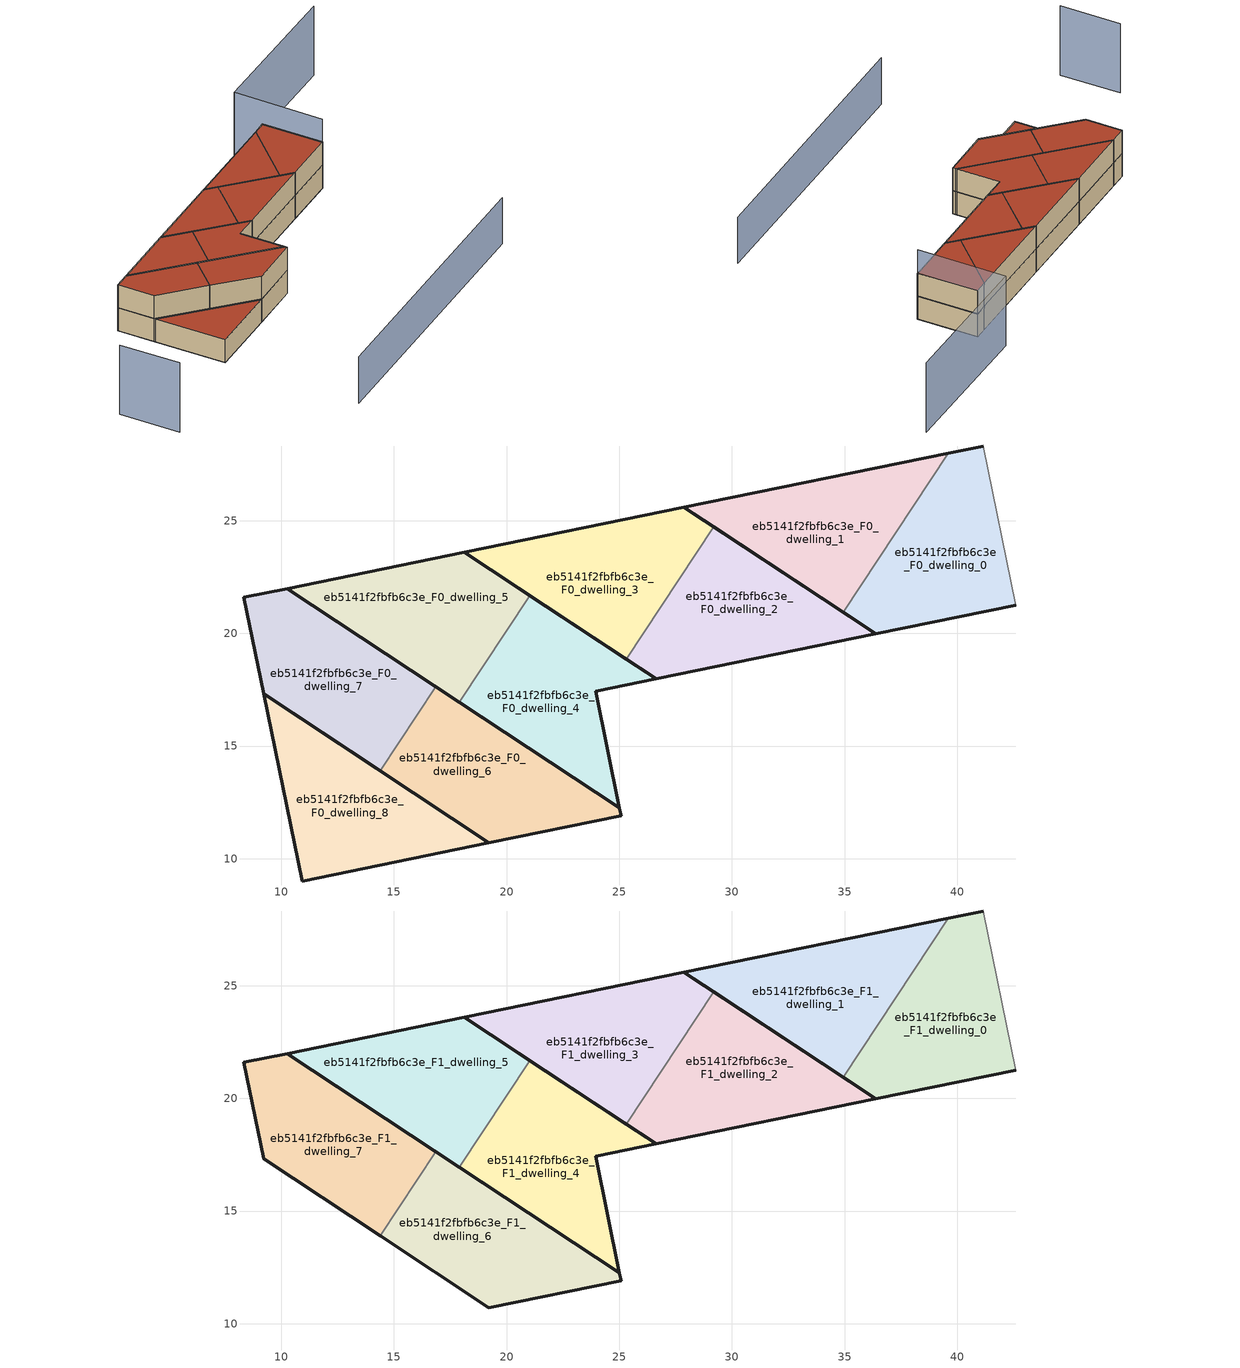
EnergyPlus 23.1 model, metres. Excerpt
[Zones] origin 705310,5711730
eb5141f2fbfb6c3e_F0_dwelling_0
 floor ground (EU_floor_Construction): 42.59,21.25 41.14,28.31 39.59,28 34.93,20.93 36.37,19.98 z0
 wall outside (EU_wall_Construction): 42.59,21.25 36.37,19.98 34.93,20.93 / 39.59,28 41.14,28.31 z0:3
 wall to eb5141f2fbfb6c3e_F0_dwelling_1 (EU_wall_Construction): 34.93,20.93 39.59,28 z0:3
 wall adiabatic (EU_wall_Construction): 41.14,28.31 42.59,21.25 z0:3
eb5141f2fbfb6c3e_F0_dwelling_1
 floor ground (EU_floor_Construction): 34.93,20.93 39.59,28 27.86,25.59 z0
 wall outside (EU_wall_Construction): 34.93,20.93 27.86,25.59 39.59,28 z0:3
eb5141f2fbfb6c3e_F0_dwelling_2
 floor ground (EU_floor_Construction): 36.37,19.98 29.18,24.72 25.31,18.85 26.63,17.98 z0
 wall outside (EU_wall_Construction): 29.18,24.72 36.37,19.98 26.63,17.98 25.31,18.85 z0:3
 wall to eb5141f2fbfb6c3e_F0_dwelling_3 (EU_wall_Construction): 25.31,18.85 29.18,24.72 z0:3
eb5141f2fbfb6c3e_F0_dwelling_3
 floor ground (EU_floor_Construction): 25.31,18.85 29.18,24.72 27.86,25.59 18.12,23.6 z0
 wall outside (EU_wall_Construction): 25.31,18.85 18.12,23.6 27.86,25.59 29.18,24.72 z0:3
eb5141f2fbfb6c3e_F0_dwelling_4
 floor ground (EU_floor_Construction): 25.01,12.26 23.95,17.42 26.63,17.98 21.03,21.67 17.91,16.94 z0
 wall outside (EU_wall_Construction): 21.03,21.67 26.63,17.98 23.95,17.42 25.01,12.26 17.91,16.94 z0:3
 wall to eb5141f2fbfb6c3e_F0_dwelling_5 (EU_wall_Construction): 17.91,16.94 21.03,21.67 z0:3
eb5141f2fbfb6c3e_F0_dwelling_5
 floor ground (EU_floor_Construction): 17.91,16.94 21.03,21.67 18.12,23.6 10.27,21.99 z0
 wall outside (EU_wall_Construction): 17.91,16.94 10.27,21.99 18.12,23.6 21.03,21.67 z0:3
eb5141f2fbfb6c3e_F0_dwelling_6
 floor ground (EU_floor_Construction): 25.08,11.91 25.01,12.26 16.86,17.64 14.39,13.9 19.22,10.71 z0
 wall outside (EU_wall_Construction): 16.86,17.64 25.01,12.26 25.08,11.91 19.22,10.71 14.39,13.9 z0:3
 wall to eb5141f2fbfb6c3e_F0_dwelling_7 (EU_wall_Construction): 14.39,13.9 16.86,17.64 z0:3
eb5141f2fbfb6c3e_F0_dwelling_7
 floor ground (EU_floor_Construction): 14.39,13.9 16.86,17.64 10.27,21.99 8.34,21.59 9.22,17.31 z0
 wall outside (EU_wall_Construction): 14.39,13.9 9.22,17.31 8.34,21.59 10.27,21.99 16.86,17.64 z0:3
eb5141f2fbfb6c3e_F0_dwelling_8
 floor ground (EU_floor_Construction): 19.22,10.71 9.22,17.31 10.93,9.01 z0
 wall outside (EU_wall_Construction): 19.22,10.71 10.93,9.01 9.22,17.31 19.22,10.71 z0:3
 roof outside (EU_roof_Construction): 19.22,10.71 10.93,9.01 9.22,17.31 z3
eb5141f2fbfb6c3e_F1_dwelling_0
 floor to eb5141f2fbfb6c3e_F0_dwelling_0 (EU_floor_Construction): 42.59,21.25 41.14,28.31 39.59,28 34.93,20.93 36.37,19.98 z3
 wall outside (EU_wall_Construction): 42.59,21.25 36.37,19.98 34.93,20.93 / 39.59,28 41.14,28.31 z3:6
 wall to eb5141f2fbfb6c3e_F1_dwelling_1 (EU_wall_Construction): 34.93,20.93 39.59,28 z3:6
 wall adiabatic (EU_wall_Construction): 41.14,28.31 42.59,21.25 z3:6
 roof outside (EU_roof_Construction): 41.14,28.31 42.59,21.25 36.37,19.98 34.93,20.93 39.59,28 z6
eb5141f2fbfb6c3e_F1_dwelling_1
 floor to eb5141f2fbfb6c3e_F0_dwelling_1 (EU_floor_Construction): 34.93,20.93 39.59,28 27.86,25.59 z3
 wall outside (EU_wall_Construction): 34.93,20.93 27.86,25.59 39.59,28 z3:6
 roof outside (EU_roof_Construction): 39.59,28 34.93,20.93 27.86,25.59 z6
eb5141f2fbfb6c3e_F1_dwelling_2
 floor to eb5141f2fbfb6c3e_F0_dwelling_2 (EU_floor_Construction): 36.37,19.98 29.18,24.72 25.31,18.85 26.63,17.98 z3
 wall outside (EU_wall_Construction): 29.18,24.72 36.37,19.98 26.63,17.98 25.31,18.85 z3:6
 wall to eb5141f2fbfb6c3e_F1_dwelling_3 (EU_wall_Construction): 25.31,18.85 29.18,24.72 z3:6
 roof outside (EU_roof_Construction): 36.37,19.98 26.63,17.98 25.31,18.85 29.18,24.72 z6
eb5141f2fbfb6c3e_F1_dwelling_3
 floor to eb5141f2fbfb6c3e_F0_dwelling_3 (EU_floor_Construction): 25.31,18.85 29.18,24.72 27.86,25.59 18.12,23.6 z3
 wall outside (EU_wall_Construction): 25.31,18.85 18.12,23.6 27.86,25.59 29.18,24.72 z3:6
 roof outside (EU_roof_Construction): 29.18,24.72 25.31,18.85 18.12,23.6 27.86,25.59 z6
eb5141f2fbfb6c3e_F1_dwelling_4
 floor to eb5141f2fbfb6c3e_F0_dwelling_4 (EU_floor_Construction): 25.01,12.26 23.95,17.42 26.63,17.98 21.03,21.67 17.91,16.94 z3
 wall outside (EU_wall_Construction): 21.03,21.67 26.63,17.98 23.95,17.42 25.01,12.26 17.91,16.94 z3:6
 wall to eb5141f2fbfb6c3e_F1_dwelling_5 (EU_wall_Construction): 17.91,16.94 21.03,21.67 z3:6
 roof outside (EU_roof_Construction): 26.63,17.98 23.95,17.42 25.01,12.26 17.91,16.94 21.03,21.67 z6
eb5141f2fbfb6c3e_F1_dwelling_5
 floor to eb5141f2fbfb6c3e_F0_dwelling_5 (EU_floor_Construction): 17.91,16.94 21.03,21.67 18.12,23.6 10.27,21.99 z3
 wall outside (EU_wall_Construction): 17.91,16.94 10.27,21.99 18.12,23.6 21.03,21.67 z3:6
 roof outside (EU_roof_Construction): 21.03,21.67 17.91,16.94 10.27,21.99 18.12,23.6 z6
eb5141f2fbfb6c3e_F1_dwelling_6
 floor to eb5141f2fbfb6c3e_F0_dwelling_6 (EU_floor_Construction): 25.08,11.91 25.01,12.26 16.86,17.64 14.39,13.9 19.22,10.71 z3
 wall outside (EU_wall_Construction): 16.86,17.64 25.01,12.26 25.08,11.91 19.22,10.71 14.39,13.9 z3:6
 wall to eb5141f2fbfb6c3e_F1_dwelling_7 (EU_wall_Construction): 14.39,13.9 16.86,17.64 z3:6
 roof outside (EU_roof_Construction): 25.01,12.26 25.08,11.91 19.22,10.71 14.39,13.9 16.86,17.64 z6
eb5141f2fbfb6c3e_F1_dwelling_7
 floor to eb5141f2fbfb6c3e_F0_dwelling_7 (EU_floor_Construction): 14.39,13.9 16.86,17.64 10.27,21.99 8.34,21.59 9.22,17.31 z3
 wall outside (EU_wall_Construction): 14.39,13.9 9.22,17.31 8.34,21.59 10.27,21.99 16.86,17.64 z3:6
 roof outside (EU_roof_Construction): 16.86,17.64 14.39,13.9 9.22,17.31 8.34,21.59 10.27,21.99 z6
shading: 14.07,-6.74 46.58,-0.1 z0:6; -3.53,11.75 -2.06,4.74 / 42.52,21.24 40.49,31.63 / 40.49,31.63 58.23,35.09 z0:9
[Building]
EU S2 Campaign: North Axis=0; Terrain=City; Solar Distribution=FullExterior
[Site:Location]
London: Latitude=51.5; Longitude=-0.5; Time Zone=0; Elevation=25
[SizingPeriod:WeatherFileDays]
AnnualSizingPeriod: Begin Month=1; Begin Day of Month=1; End Month=12; End Day of Month=31; Day of Week for Start Day=Monday; Use Weather File Daylight Saving Period=No; Use Weather File Rain and Snow Indicators=No
[MATERIAL]
EU_InternalMass_Material: Roughness=MediumRough; Thickness=0.1; Conductivity=1; Density=1800; Specific Heat=900; Thermal Absorptance=0.9; Solar Absorptance=0.7; Visible Absorptance=0.7
[MATERIAL:NOMASS] Roughness=MediumRough; Thermal Absorptance=0.9; Solar Absorptance=0.7; Visible Absorptance=0.7
Name | Thermal Resistance
EU_wall_NoMass | 1.04674
EU_roof_NoMass | 4.32442
EU_floor_NoMass | 2.04616
[CONSTRUCTION]
EU_wall_Construction: EU_wall_NoMass
EU_roof_Construction: EU_roof_NoMass
EU_floor_Construction: EU_floor_NoMass
EU_InternalMass_Construction: EU_InternalMass_Material
[ZONE] Type=1; Multiplier=1; Ceiling Height=autocalculate; Floor Area=autocalculate; Part of Total Floor Area=Yes
Name | Volume
eb5141f2fbfb6c3e_F0_dwelling_0; eb5141f2fbfb6c3e_F1_dwelling_0 | 107.59
eb5141f2fbfb6c3e_F0_dwelling_1; eb5141f2fbfb6c3e_F1_dwelling_1 | 107.581
eb5141f2fbfb6c3e_F0_dwelling_2; eb5141f2fbfb6c3e_F1_dwelling_2; eb5141f2fbfb6c3e_F0_dwelling_7; eb5141f2fbfb6c3e_F1_dwelling_7 | 107.586
eb5141f2fbfb6c3e_F0_dwelling_3; eb5141f2fbfb6c3e_F1_dwelling_3 | 107.607
eb5141f2fbfb6c3e_F0_dwelling_4; eb5141f2fbfb6c3e_F1_dwelling_4 | 107.594
eb5141f2fbfb6c3e_F0_dwelling_5; eb5141f2fbfb6c3e_F1_dwelling_5 | 107.588
eb5141f2fbfb6c3e_F0_dwelling_6; eb5141f2fbfb6c3e_F1_dwelling_6 | 107.583
eb5141f2fbfb6c3e_F0_dwelling_8 | 107.598
[INTERNALMASS] Construction=EU_InternalMass_Construction
Name | Zone or ZoneList | Surface Area
eb5141f2fbfb6c3e_F0_dwelling_0_EU_InternalMass | eb5141f2fbfb6c3e_F0_dwelling_0 | 35.8631
eb5141f2fbfb6c3e_F0_dwelling_1_EU_InternalMass | eb5141f2fbfb6c3e_F0_dwelling_1 | 35.8593
eb5141f2fbfb6c3e_F0_dwelling_2_EU_InternalMass | eb5141f2fbfb6c3e_F0_dwelling_2 | 35.8653
eb5141f2fbfb6c3e_F0_dwelling_3_EU_InternalMass | eb5141f2fbfb6c3e_F0_dwelling_3 | 35.8653
eb5141f2fbfb6c3e_F0_dwelling_4_EU_InternalMass | eb5141f2fbfb6c3e_F0_dwelling_4 | 35.864
eb5141f2fbfb6c3e_F0_dwelling_5_EU_InternalMass | eb5141f2fbfb6c3e_F0_dwelling_5 | 35.862
eb5141f2fbfb6c3e_F0_dwelling_6_EU_InternalMass | eb5141f2fbfb6c3e_F0_dwelling_6 | 35.8615
eb5141f2fbfb6c3e_F0_dwelling_7_EU_InternalMass | eb5141f2fbfb6c3e_F0_dwelling_7 | 35.8628
eb5141f2fbfb6c3e_F0_dwelling_8_EU_InternalMass | eb5141f2fbfb6c3e_F0_dwelling_8 | 35.866
eb5141f2fbfb6c3e_F1_dwelling_0_EU_InternalMass | eb5141f2fbfb6c3e_F1_dwelling_0 | 40.3428
eb5141f2fbfb6c3e_F1_dwelling_1_EU_InternalMass | eb5141f2fbfb6c3e_F1_dwelling_1 | 40.3449
eb5141f2fbfb6c3e_F1_dwelling_2_EU_InternalMass | eb5141f2fbfb6c3e_F1_dwelling_2 | 40.3441
eb5141f2fbfb6c3e_F1_dwelling_3_EU_InternalMass | eb5141f2fbfb6c3e_F1_dwelling_3 | 40.346
eb5141f2fbfb6c3e_F1_dwelling_4_EU_InternalMass | eb5141f2fbfb6c3e_F1_dwelling_4 | 40.349
eb5141f2fbfb6c3e_F1_dwelling_5_EU_InternalMass | eb5141f2fbfb6c3e_F1_dwelling_5 | 40.3446
eb5141f2fbfb6c3e_F1_dwelling_6_EU_InternalMass | eb5141f2fbfb6c3e_F1_dwelling_6 | 40.3525
eb5141f2fbfb6c3e_F1_dwelling_7_EU_InternalMass | eb5141f2fbfb6c3e_F1_dwelling_7 | 40.344
[OTHEREQUIPMENT] Fuel Type=Electricity; Design Level Calculation Method=Watts/Area; Power per Zone Floor Area=1; Fraction Latent=0; Fraction Radiant=0; Fraction Lost=0; Carbon Dioxide Generation Rate=0; EndUse Subcategory=EU_Step8_InternalGains
Name | Zone or ZoneList or Space or SpaceList | Schedule
EU_Step8_InternalGain_eb5141f2fbfb6c3e_F0_dwelling_0_f000 | eb5141f2fbfb6c3e_F0_dwelling_0 | EU_Step8_GainSchedule_eb5141f2fbfb6c3e_F0_dwelling_0_f000
EU_Step8_InternalGain_eb5141f2fbfb6c3e_F0_dwelling_1_f000 | eb5141f2fbfb6c3e_F0_dwelling_1 | EU_Step8_GainSchedule_eb5141f2fbfb6c3e_F0_dwelling_1_f000
EU_Step8_InternalGain_eb5141f2fbfb6c3e_F0_dwelling_2_f000 | eb5141f2fbfb6c3e_F0_dwelling_2 | EU_Step8_GainSchedule_eb5141f2fbfb6c3e_F0_dwelling_2_f000
EU_Step8_InternalGain_eb5141f2fbfb6c3e_F0_dwelling_3_f000 | eb5141f2fbfb6c3e_F0_dwelling_3 | EU_Step8_GainSchedule_eb5141f2fbfb6c3e_F0_dwelling_3_f000
EU_Step8_InternalGain_eb5141f2fbfb6c3e_F0_dwelling_4_f000 | eb5141f2fbfb6c3e_F0_dwelling_4 | EU_Step8_GainSchedule_eb5141f2fbfb6c3e_F0_dwelling_4_f000
EU_Step8_InternalGain_eb5141f2fbfb6c3e_F0_dwelling_5_f000 | eb5141f2fbfb6c3e_F0_dwelling_5 | EU_Step8_GainSchedule_eb5141f2fbfb6c3e_F0_dwelling_5_f000
EU_Step8_InternalGain_eb5141f2fbfb6c3e_F0_dwelling_6_f000 | eb5141f2fbfb6c3e_F0_dwelling_6 | EU_Step8_GainSchedule_eb5141f2fbfb6c3e_F0_dwelling_6_f000
EU_Step8_InternalGain_eb5141f2fbfb6c3e_F0_dwelling_7_f000 | eb5141f2fbfb6c3e_F0_dwelling_7 | EU_Step8_GainSchedule_eb5141f2fbfb6c3e_F0_dwelling_7_f000
EU_Step8_InternalGain_eb5141f2fbfb6c3e_F0_dwelling_8_f000 | eb5141f2fbfb6c3e_F0_dwelling_8 | EU_Step8_GainSchedule_eb5141f2fbfb6c3e_F0_dwelling_8_f000
EU_Step8_InternalGain_eb5141f2fbfb6c3e_F1_dwelling_0_f000 | eb5141f2fbfb6c3e_F1_dwelling_0 | EU_Step8_GainSchedule_eb5141f2fbfb6c3e_F1_dwelling_0_f000
EU_Step8_InternalGain_eb5141f2fbfb6c3e_F1_dwelling_1_f000 | eb5141f2fbfb6c3e_F1_dwelling_1 | EU_Step8_GainSchedule_eb5141f2fbfb6c3e_F1_dwelling_1_f000
EU_Step8_InternalGain_eb5141f2fbfb6c3e_F1_dwelling_2_f000 | eb5141f2fbfb6c3e_F1_dwelling_2 | EU_Step8_GainSchedule_eb5141f2fbfb6c3e_F1_dwelling_2_f000
EU_Step8_InternalGain_eb5141f2fbfb6c3e_F1_dwelling_3_f000 | eb5141f2fbfb6c3e_F1_dwelling_3 | EU_Step8_GainSchedule_eb5141f2fbfb6c3e_F1_dwelling_3_f000
EU_Step8_InternalGain_eb5141f2fbfb6c3e_F1_dwelling_4_f000 | eb5141f2fbfb6c3e_F1_dwelling_4 | EU_Step8_GainSchedule_eb5141f2fbfb6c3e_F1_dwelling_4_f000
EU_Step8_InternalGain_eb5141f2fbfb6c3e_F1_dwelling_5_f000 | eb5141f2fbfb6c3e_F1_dwelling_5 | EU_Step8_GainSchedule_eb5141f2fbfb6c3e_F1_dwelling_5_f000
EU_Step8_InternalGain_eb5141f2fbfb6c3e_F1_dwelling_6_f000 | eb5141f2fbfb6c3e_F1_dwelling_6 | EU_Step8_GainSchedule_eb5141f2fbfb6c3e_F1_dwelling_6_f000
EU_Step8_InternalGain_eb5141f2fbfb6c3e_F1_dwelling_7_f000 | eb5141f2fbfb6c3e_F1_dwelling_7 | EU_Step8_GainSchedule_eb5141f2fbfb6c3e_F1_dwelling_7_f000
[ZONEVENTILATION:DESIGNFLOWRATE] Schedule=EU_AlwaysOn; Design Flow Rate Calculation Method=AirChanges/Hour; Air Changes per Hour=0.488719; Ventilation Type=Natural; Fan Pressure Rise=0; Fan Total Efficiency=1; Constant Term Coefficient=1; Temperature Term Coefficient=0; Velocity Term Coefficient=0; Velocity Squared Term Coefficient=0; Minimum Indoor Temperature=-100; Maximum Indoor Temperature=100; Delta Temperature=-100; Minimum Outdoor Temperature=-100; Maximum Outdoor Temperature=100; Maximum Wind Speed=40
Name | Zone or ZoneList or Space or SpaceList
EU_ConstantAir_eb5141f2fbfb6c3e_F0_dwelling_0 | eb5141f2fbfb6c3e_F0_dwelling_0
EU_ConstantAir_eb5141f2fbfb6c3e_F0_dwelling_1 | eb5141f2fbfb6c3e_F0_dwelling_1
EU_ConstantAir_eb5141f2fbfb6c3e_F0_dwelling_2 | eb5141f2fbfb6c3e_F0_dwelling_2
EU_ConstantAir_eb5141f2fbfb6c3e_F0_dwelling_3 | eb5141f2fbfb6c3e_F0_dwelling_3
EU_ConstantAir_eb5141f2fbfb6c3e_F0_dwelling_4 | eb5141f2fbfb6c3e_F0_dwelling_4
EU_ConstantAir_eb5141f2fbfb6c3e_F0_dwelling_5 | eb5141f2fbfb6c3e_F0_dwelling_5
EU_ConstantAir_eb5141f2fbfb6c3e_F0_dwelling_6 | eb5141f2fbfb6c3e_F0_dwelling_6
EU_ConstantAir_eb5141f2fbfb6c3e_F0_dwelling_7 | eb5141f2fbfb6c3e_F0_dwelling_7
EU_ConstantAir_eb5141f2fbfb6c3e_F0_dwelling_8 | eb5141f2fbfb6c3e_F0_dwelling_8
EU_ConstantAir_eb5141f2fbfb6c3e_F1_dwelling_0 | eb5141f2fbfb6c3e_F1_dwelling_0
EU_ConstantAir_eb5141f2fbfb6c3e_F1_dwelling_1 | eb5141f2fbfb6c3e_F1_dwelling_1
EU_ConstantAir_eb5141f2fbfb6c3e_F1_dwelling_2 | eb5141f2fbfb6c3e_F1_dwelling_2
EU_ConstantAir_eb5141f2fbfb6c3e_F1_dwelling_3 | eb5141f2fbfb6c3e_F1_dwelling_3
EU_ConstantAir_eb5141f2fbfb6c3e_F1_dwelling_4 | eb5141f2fbfb6c3e_F1_dwelling_4
EU_ConstantAir_eb5141f2fbfb6c3e_F1_dwelling_5 | eb5141f2fbfb6c3e_F1_dwelling_5
EU_ConstantAir_eb5141f2fbfb6c3e_F1_dwelling_6 | eb5141f2fbfb6c3e_F1_dwelling_6
EU_ConstantAir_eb5141f2fbfb6c3e_F1_dwelling_7 | eb5141f2fbfb6c3e_F1_dwelling_7
[HVACTEMPLATE:THERMOSTAT] Constant Heating Setpoint=20; Constant Cooling Setpoint=50
EU_HeatOnly_eb5141f2fbfb6c3e_F0_dwelling_0; EU_HeatOnly_eb5141f2fbfb6c3e_F0_dwelling_1; EU_HeatOnly_eb5141f2fbfb6c3e_F0_dwelling_2; EU_HeatOnly_eb5141f2fbfb6c3e_F0_dwelling_3; EU_HeatOnly_eb5141f2fbfb6c3e_F0_dwelling_4; EU_HeatOnly_eb5141f2fbfb6c3e_F0_dwelling_5; EU_HeatOnly_eb5141f2fbfb6c3e_F0_dwelling_6; EU_HeatOnly_eb5141f2fbfb6c3e_F0_dwelling_7; EU_HeatOnly_eb5141f2fbfb6c3e_F0_dwelling_8; EU_HeatOnly_eb5141f2fbfb6c3e_F1_dwelling_0; EU_HeatOnly_eb5141f2fbfb6c3e_F1_dwelling_1; EU_HeatOnly_eb5141f2fbfb6c3e_F1_dwelling_2; EU_HeatOnly_eb5141f2fbfb6c3e_F1_dwelling_3; EU_HeatOnly_eb5141f2fbfb6c3e_F1_dwelling_4; EU_HeatOnly_eb5141f2fbfb6c3e_F1_dwelling_5; EU_HeatOnly_eb5141f2fbfb6c3e_F1_dwelling_6; EU_HeatOnly_eb5141f2fbfb6c3e_F1_dwelling_7
[HVACTEMPLATE:ZONE:IDEALLOADSAIRSYSTEM] System Availability Schedule=EU_AlwaysOn; Maximum Heating Supply Air Temperature=50; Minimum Cooling Supply Air Temperature=13; Maximum Heating Supply Air Humidity Ratio=0.0156; Minimum Cooling Supply Air Humidity Ratio=0.0077; Heating Limit=NoLimit; Cooling Limit=NoLimit; Heating Availability Schedule=EU_AlwaysOn; Cooling Availability Schedule=EU_CoolingOff; Dehumidification Control Type=ConstantSensibleHeatRatio; Cooling Sensible Heat Ratio=0.7; Dehumidification Setpoint=60; Humidification Control Type=None; Humidification Setpoint=30; Outdoor Air Method=None; Outdoor Air Flow Rate per Person=0.00944; Outdoor Air Flow Rate per Zone Floor Area=0; Outdoor Air Flow Rate per Zone=0; Demand Controlled Ventilation Type=None; Outdoor Air Economizer Type=NoEconomizer; Heat Recovery Type=None; Sensible Heat Recovery Effectiveness=0.7; Latent Heat Recovery Effectiveness=0.65
Name | Template Thermostat
eb5141f2fbfb6c3e_F0_dwelling_0 | EU_HeatOnly_eb5141f2fbfb6c3e_F0_dwelling_0
eb5141f2fbfb6c3e_F0_dwelling_1 | EU_HeatOnly_eb5141f2fbfb6c3e_F0_dwelling_1
eb5141f2fbfb6c3e_F0_dwelling_2 | EU_HeatOnly_eb5141f2fbfb6c3e_F0_dwelling_2
eb5141f2fbfb6c3e_F0_dwelling_3 | EU_HeatOnly_eb5141f2fbfb6c3e_F0_dwelling_3
eb5141f2fbfb6c3e_F0_dwelling_4 | EU_HeatOnly_eb5141f2fbfb6c3e_F0_dwelling_4
eb5141f2fbfb6c3e_F0_dwelling_5 | EU_HeatOnly_eb5141f2fbfb6c3e_F0_dwelling_5
eb5141f2fbfb6c3e_F0_dwelling_6 | EU_HeatOnly_eb5141f2fbfb6c3e_F0_dwelling_6
eb5141f2fbfb6c3e_F0_dwelling_7 | EU_HeatOnly_eb5141f2fbfb6c3e_F0_dwelling_7
eb5141f2fbfb6c3e_F0_dwelling_8 | EU_HeatOnly_eb5141f2fbfb6c3e_F0_dwelling_8
eb5141f2fbfb6c3e_F1_dwelling_0 | EU_HeatOnly_eb5141f2fbfb6c3e_F1_dwelling_0
eb5141f2fbfb6c3e_F1_dwelling_1 | EU_HeatOnly_eb5141f2fbfb6c3e_F1_dwelling_1
eb5141f2fbfb6c3e_F1_dwelling_2 | EU_HeatOnly_eb5141f2fbfb6c3e_F1_dwelling_2
eb5141f2fbfb6c3e_F1_dwelling_3 | EU_HeatOnly_eb5141f2fbfb6c3e_F1_dwelling_3
eb5141f2fbfb6c3e_F1_dwelling_4 | EU_HeatOnly_eb5141f2fbfb6c3e_F1_dwelling_4
eb5141f2fbfb6c3e_F1_dwelling_5 | EU_HeatOnly_eb5141f2fbfb6c3e_F1_dwelling_5
eb5141f2fbfb6c3e_F1_dwelling_6 | EU_HeatOnly_eb5141f2fbfb6c3e_F1_dwelling_6
eb5141f2fbfb6c3e_F1_dwelling_7 | EU_HeatOnly_eb5141f2fbfb6c3e_F1_dwelling_7
[SIZING:ZONE] Zone Cooling Design Supply Air Temperature Input Method=SupplyAirTemperature; Zone Cooling Design Supply Air Temperature=13; Zone Heating Design Supply Air Temperature Input Method=SupplyAirTemperature; Zone Heating Design Supply Air Temperature=50; Zone Cooling Design Supply Air Humidity Ratio=0.008; Zone Heating Design Supply Air Humidity Ratio=0.008; Cooling Design Air Flow Method=DesignDay; Cooling Design Air Flow Rate=0; Cooling Minimum Air Flow per Zone Floor Area=0.000762; Cooling Minimum Air Flow=0; Cooling Minimum Air Flow Fraction=0.2; Heating Design Air Flow Method=DesignDay; Heating Design Air Flow Rate=0; Heating Maximum Air Flow per Zone Floor Area=0.002032; Heating Maximum Air Flow=0.141576; Heating Maximum Air Flow Fraction=0.3; Account for Dedicated Outdoor Air System=No; Dedicated Outdoor Air System Control Strategy=NeutralSupplyAir; Dedicated Outdoor Air Low Setpoint Temperature for Design=autosize; Dedicated Outdoor Air High Setpoint Temperature for Design=autosize; Zone Load Sizing Method=Sensible Load Only No Latent Load; Zone Latent Cooling Design Supply Air Humidity Ratio Input Method=HumidityRatioDifference; Zone Cooling Design Supply Air Humidity Ratio Difference=0.005; Zone Latent Heating Design Supply Air Humidity Ratio Input Method=HumidityRatioDifference; Zone Humidification Design Supply Air Humidity Ratio Difference=0.005
eb5141f2fbfb6c3e_F0_dwelling_0; eb5141f2fbfb6c3e_F0_dwelling_1; eb5141f2fbfb6c3e_F0_dwelling_2; eb5141f2fbfb6c3e_F0_dwelling_3; eb5141f2fbfb6c3e_F0_dwelling_4; eb5141f2fbfb6c3e_F0_dwelling_5; eb5141f2fbfb6c3e_F0_dwelling_6; eb5141f2fbfb6c3e_F0_dwelling_7; eb5141f2fbfb6c3e_F0_dwelling_8; eb5141f2fbfb6c3e_F1_dwelling_0; eb5141f2fbfb6c3e_F1_dwelling_1; eb5141f2fbfb6c3e_F1_dwelling_2; eb5141f2fbfb6c3e_F1_dwelling_3; eb5141f2fbfb6c3e_F1_dwelling_4; eb5141f2fbfb6c3e_F1_dwelling_5; eb5141f2fbfb6c3e_F1_dwelling_6; eb5141f2fbfb6c3e_F1_dwelling_7
[SCHEDULE:CONSTANT]
Name | Hourly Value
EU_AlwaysOn | 1
EU_CoolingOff | 0
[SCHEDULE:FILE] Column Number=1; Rows to Skip at Top=0; Number of Hours of Data=8760; Column Separator=Comma; Interpolate to Timestep=No; Minutes per Item=60; Adjust Schedule for Daylight Savings=Yes
Name | File
EU_Step8_GainSchedule_eb5141f2fbfb6c3e_F0_dwelling_0_f000 | ../../schedules/eb5141f2fbfb6c3e/eb5141f2fbfb6c3e_F0_dwelling_0_f000_gain.csv
EU_Step8_GainSchedule_eb5141f2fbfb6c3e_F0_dwelling_1_f000 | ../../schedules/eb5141f2fbfb6c3e/eb5141f2fbfb6c3e_F0_dwelling_1_f000_gain.csv
EU_Step8_GainSchedule_eb5141f2fbfb6c3e_F0_dwelling_2_f000 | ../../schedules/eb5141f2fbfb6c3e/eb5141f2fbfb6c3e_F0_dwelling_2_f000_gain.csv
EU_Step8_GainSchedule_eb5141f2fbfb6c3e_F0_dwelling_3_f000 | ../../schedules/eb5141f2fbfb6c3e/eb5141f2fbfb6c3e_F0_dwelling_3_f000_gain.csv
EU_Step8_GainSchedule_eb5141f2fbfb6c3e_F0_dwelling_4_f000 | ../../schedules/eb5141f2fbfb6c3e/eb5141f2fbfb6c3e_F0_dwelling_4_f000_gain.csv
EU_Step8_GainSchedule_eb5141f2fbfb6c3e_F0_dwelling_5_f000 | ../../schedules/eb5141f2fbfb6c3e/eb5141f2fbfb6c3e_F0_dwelling_5_f000_gain.csv
EU_Step8_GainSchedule_eb5141f2fbfb6c3e_F0_dwelling_6_f000 | ../../schedules/eb5141f2fbfb6c3e/eb5141f2fbfb6c3e_F0_dwelling_6_f000_gain.csv
EU_Step8_GainSchedule_eb5141f2fbfb6c3e_F0_dwelling_7_f000 | ../../schedules/eb5141f2fbfb6c3e/eb5141f2fbfb6c3e_F0_dwelling_7_f000_gain.csv
EU_Step8_GainSchedule_eb5141f2fbfb6c3e_F0_dwelling_8_f000 | ../../schedules/eb5141f2fbfb6c3e/eb5141f2fbfb6c3e_F0_dwelling_8_f000_gain.csv
EU_Step8_GainSchedule_eb5141f2fbfb6c3e_F1_dwelling_0_f000 | ../../schedules/eb5141f2fbfb6c3e/eb5141f2fbfb6c3e_F1_dwelling_0_f000_gain.csv
EU_Step8_GainSchedule_eb5141f2fbfb6c3e_F1_dwelling_1_f000 | ../../schedules/eb5141f2fbfb6c3e/eb5141f2fbfb6c3e_F1_dwelling_1_f000_gain.csv
EU_Step8_GainSchedule_eb5141f2fbfb6c3e_F1_dwelling_2_f000 | ../../schedules/eb5141f2fbfb6c3e/eb5141f2fbfb6c3e_F1_dwelling_2_f000_gain.csv
EU_Step8_GainSchedule_eb5141f2fbfb6c3e_F1_dwelling_3_f000 | ../../schedules/eb5141f2fbfb6c3e/eb5141f2fbfb6c3e_F1_dwelling_3_f000_gain.csv
EU_Step8_GainSchedule_eb5141f2fbfb6c3e_F1_dwelling_4_f000 | ../../schedules/eb5141f2fbfb6c3e/eb5141f2fbfb6c3e_F1_dwelling_4_f000_gain.csv
EU_Step8_GainSchedule_eb5141f2fbfb6c3e_F1_dwelling_5_f000 | ../../schedules/eb5141f2fbfb6c3e/eb5141f2fbfb6c3e_F1_dwelling_5_f000_gain.csv
EU_Step8_GainSchedule_eb5141f2fbfb6c3e_F1_dwelling_6_f000 | ../../schedules/eb5141f2fbfb6c3e/eb5141f2fbfb6c3e_F1_dwelling_6_f000_gain.csv
EU_Step8_GainSchedule_eb5141f2fbfb6c3e_F1_dwelling_7_f000 | ../../schedules/eb5141f2fbfb6c3e/eb5141f2fbfb6c3e_F1_dwelling_7_f000_gain.csv
